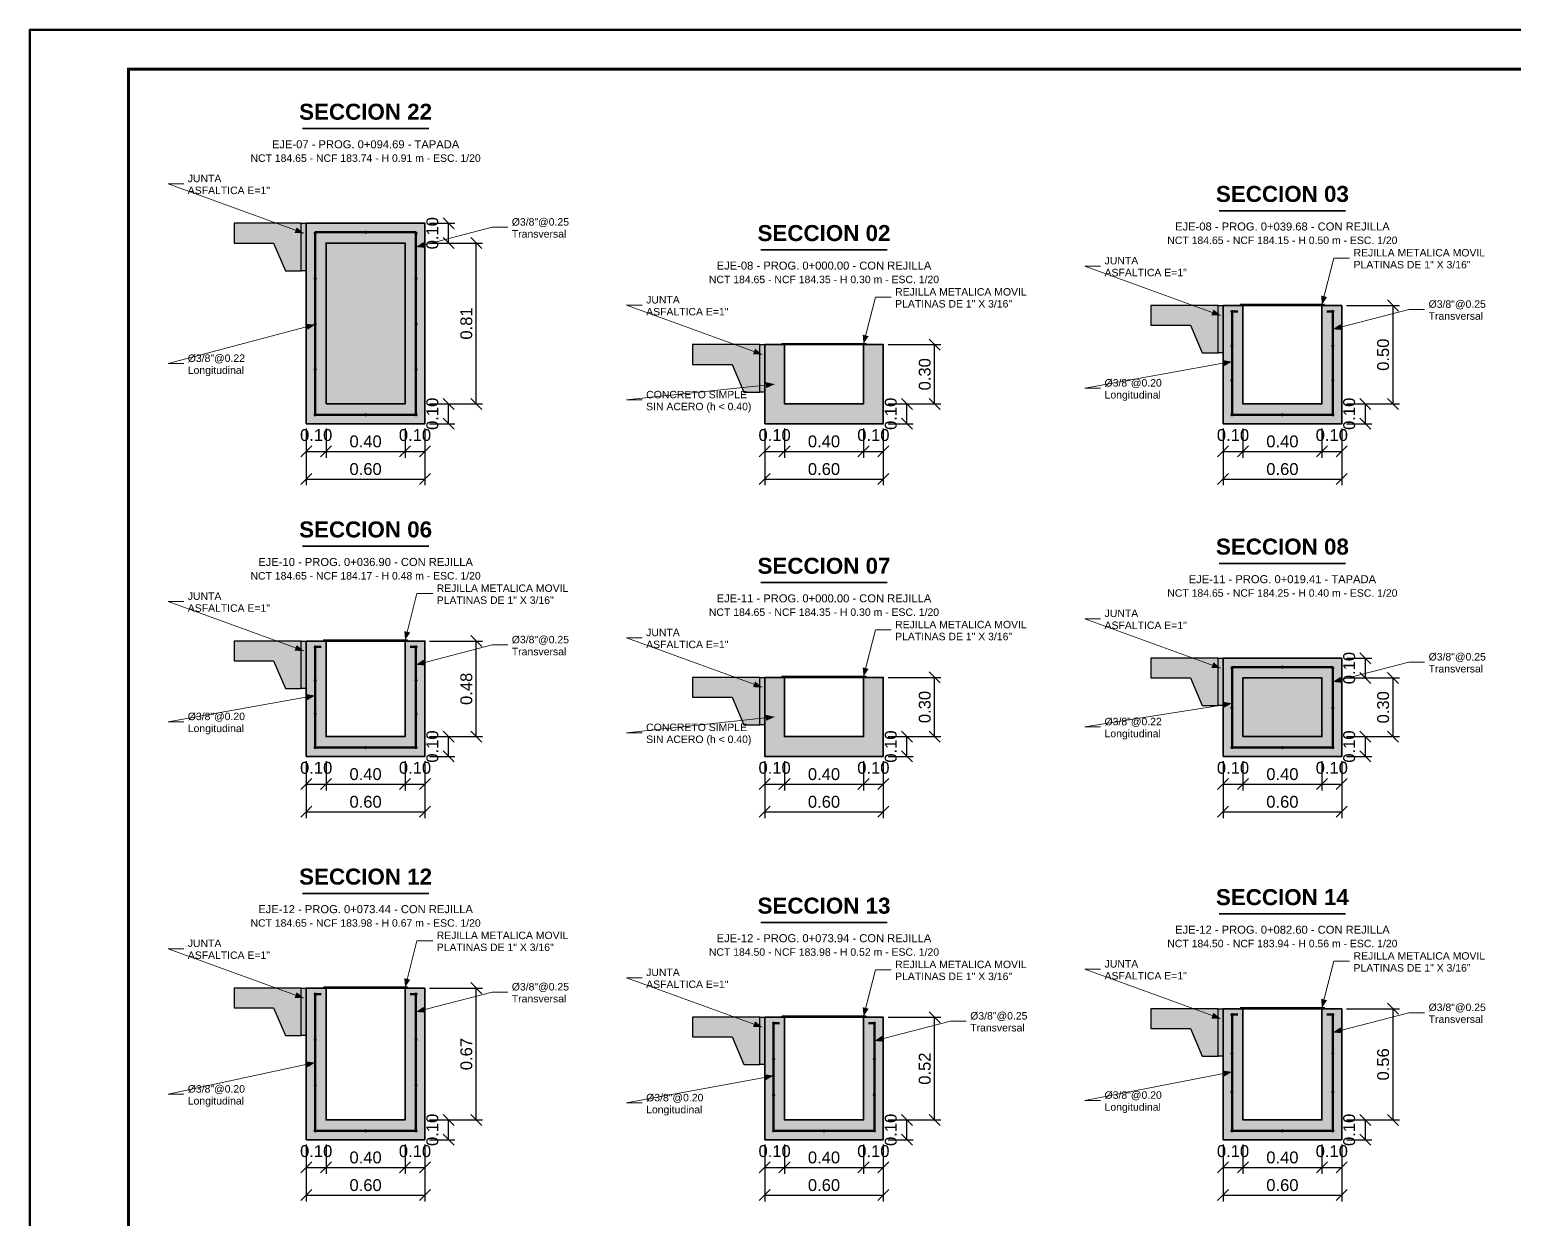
# Model space of a CAD drawing. Header units: metres. Extents: x 354768 to 355417, y 9249536 to 9250102.
# Drawn here: x 355367.98 to 355375.49, y 9249541.86 to 9249547.88 of the extents above; entities that cross this region are included whole.
import ezdxf
from ezdxf.enums import TextEntityAlignment as Align

# ---------------------------------------------------------------- set-up
doc = ezdxf.new("R2010")
doc.units = ezdxf.units.M
doc.header["$LTSCALE"] = 0.25
doc.layers.add('CONCRETO-ACHURADO', color=8, linetype='CONTINUOUS', true_color=0xe2e2e2)
for name, color, linetype, lineweight in [('COTAS', 94, 'CONTINUOUS', 18), ('LLAMADAS', 30, 'CONTINUOUS', 18), ('MARCO', 7, 'CONTINUOUS', 50), ('SEC-ABIERTA', 5, 'CONTINUOUS', 35), ('SEC-ACERO', 6, 'CONTINUOUS', 50), ('SEC-PISO', 8, 'CONTINUOUS', 25), ('SEC-REJILLA', 1, 'CONTINUOUS', 35), ('SEC-TAPADA', 3, 'CONTINUOUS', 35), ('TITULOS', 160, 'CONTINUOUS', 35)]:
    doc.layers.add(name, color=color, linetype=linetype, lineweight=lineweight)
for name, color, linetype in [('SEC-ACERO-LONG', 5, 'CONTINUOUS'), ('SEC-HUECO', 7, 'Continuous'), ('SEC-JUNTA', 8, 'CONTINUOUS'), ('TEXTOS', 7, 'CONTINUOUS')]:
    doc.layers.add(name, color=color, linetype=linetype)
doc.styles.get("Standard").update_dxf_attribs({"font": 'arial.ttf'})
doc.styles.add('TITULOS', font='arialbd.ttf')
doc.dimstyles.new('COT-20', dxfattribs={"dimscale": 0.02, "dimtxt": 3, "dimasz": 2.2, "dimexe": 1.6, "dimexo": 1.2, "dimgap": 1, "dimtad": 1, "dimzin": 0, "dimdsep": 46, "dimtxsty": 'Standard', "dimtsz": 1.4, "dimcen": 2.5, "dimclrd": 256, "dimclre": 256, "dimclrt": 7, "dimazin": 3, "dimtfac": 1, "dimtmove": 0, "dimatfit": 3})

msp = doc.modelspace()

# ---------------------------------------------------------------- hatches: boundary and pattern name
at = {"layer": 'CONCRETO-ACHURADO', "true_color": 0xe2e2e2}
h = msp.add_hatch(color=7, dxfattribs=at)
h.dxf.hatch_style = 1
h.paths.add_polyline_path([(355369.3496, 9249546.9), (355369.0096, 9249546.9), (355369.0096, 9249546.8), (355369.2096, 9249546.8), (355369.2696, 9249546.66), (355369.3496, 9249546.66)])
h = msp.add_hatch(color=7, dxfattribs=at)
h.dxf.hatch_style = 1
h.paths.add_polyline_path([(355369.375, 9249545.886), (355369.975, 9249545.886), (355369.975, 9249546.9), (355369.375, 9249546.9)])
h = msp.add_hatch(color=7, dxfattribs=at)
h.dxf.hatch_style = 1
h.paths.add_polyline_path([(355373.9896, 9249546.484), (355373.6496, 9249546.484), (355373.6496, 9249546.384), (355373.8496, 9249546.384), (355373.9096, 9249546.244), (355373.9896, 9249546.244)])
h = msp.add_hatch(color=7, dxfattribs=at)
h.dxf.hatch_style = 1
h.paths.add_polyline_path([(355374.015, 9249545.886), (355374.615, 9249545.886), (355374.615, 9249546.484), (355374.515, 9249546.484), (355374.515, 9249545.986), (355374.115, 9249545.986), (355374.115, 9249546.484), (355374.015, 9249546.484)])
h = msp.add_hatch(color=7, dxfattribs=at)
h.dxf.hatch_style = 1
h.paths.add_polyline_path([(355371.6696, 9249546.286), (355371.3296, 9249546.286), (355371.3296, 9249546.186), (355371.5296, 9249546.186), (355371.5896, 9249546.046), (355371.6696, 9249546.046)])
h = msp.add_hatch(color=7, dxfattribs=at)
h.dxf.hatch_style = 1
h.paths.add_polyline_path([(355371.695, 9249545.886), (355372.295, 9249545.886), (355372.295, 9249546.286), (355372.195, 9249546.286), (355372.195, 9249545.986), (355371.795, 9249545.986), (355371.795, 9249546.286), (355371.695, 9249546.286)])
h = msp.add_hatch(color=7, dxfattribs=at)
h.dxf.hatch_style = 1
h.paths.add_polyline_path([(355369.3496, 9249544.786), (355369.0096, 9249544.786), (355369.0096, 9249544.686), (355369.2096, 9249544.686), (355369.2696, 9249544.546), (355369.3496, 9249544.546)])
h = msp.add_hatch(color=7, dxfattribs=at)
h.dxf.hatch_style = 1
h.paths.add_polyline_path([(355369.375, 9249544.202), (355369.975, 9249544.202), (355369.975, 9249544.786), (355369.875, 9249544.786), (355369.875, 9249544.302), (355369.475, 9249544.302), (355369.475, 9249544.786), (355369.375, 9249544.786)])
h = msp.add_hatch(color=7, dxfattribs=at)
h.dxf.hatch_style = 1
h.paths.add_polyline_path([(355373.9896, 9249544.699), (355373.6496, 9249544.699), (355373.6496, 9249544.599), (355373.8496, 9249544.599), (355373.9096, 9249544.459), (355373.9896, 9249544.459)])
h = msp.add_hatch(color=7, dxfattribs=at)
h.dxf.hatch_style = 1
h.paths.add_polyline_path([(355374.015, 9249544.202), (355374.615, 9249544.202), (355374.615, 9249544.699), (355374.015, 9249544.699)])
h = msp.add_hatch(color=7, dxfattribs=at)
h.dxf.hatch_style = 1
h.paths.add_polyline_path([(355371.6696, 9249544.602), (355371.3296, 9249544.602), (355371.3296, 9249544.502), (355371.5296, 9249544.502), (355371.5896, 9249544.362), (355371.6696, 9249544.362)])
h = msp.add_hatch(color=7, dxfattribs=at)
h.dxf.hatch_style = 1
h.paths.add_polyline_path([(355371.695, 9249544.202), (355372.295, 9249544.202), (355372.295, 9249544.602), (355372.195, 9249544.602), (355372.195, 9249544.302), (355371.795, 9249544.302), (355371.795, 9249544.602), (355371.695, 9249544.602)])
h = msp.add_hatch(color=7, dxfattribs=at)
h.dxf.hatch_style = 1
h.paths.add_polyline_path([(355369.3496, 9249543.029), (355369.0096, 9249543.029), (355369.0096, 9249542.929), (355369.2096, 9249542.929), (355369.2696, 9249542.789), (355369.3496, 9249542.789)])
h = msp.add_hatch(color=7, dxfattribs=at)
h.dxf.hatch_style = 1
h.paths.add_polyline_path([(355369.375, 9249542.262), (355369.975, 9249542.262), (355369.975, 9249543.029), (355369.875, 9249543.029), (355369.875, 9249542.362), (355369.475, 9249542.362), (355369.475, 9249543.029), (355369.375, 9249543.029)])
h = msp.add_hatch(color=7, dxfattribs=at)
h.dxf.hatch_style = 1
h.paths.add_polyline_path([(355373.9896, 9249542.925), (355373.6496, 9249542.925), (355373.6496, 9249542.825), (355373.8496, 9249542.825), (355373.9096, 9249542.685), (355373.9896, 9249542.685)])
h = msp.add_hatch(color=7, dxfattribs=at)
h.dxf.hatch_style = 1
h.paths.add_polyline_path([(355374.015, 9249542.262), (355374.615, 9249542.262), (355374.615, 9249542.925), (355374.515, 9249542.925), (355374.515, 9249542.362), (355374.115, 9249542.362), (355374.115, 9249542.925), (355374.015, 9249542.925)])
h = msp.add_hatch(color=7, dxfattribs=at)
h.dxf.hatch_style = 1
h.paths.add_polyline_path([(355371.6696, 9249542.882), (355371.3296, 9249542.882), (355371.3296, 9249542.782), (355371.5296, 9249542.782), (355371.5896, 9249542.642), (355371.6696, 9249542.642)])
h = msp.add_hatch(color=7, dxfattribs=at)
h.dxf.hatch_style = 1
h.paths.add_polyline_path([(355371.695, 9249542.262), (355372.295, 9249542.262), (355372.295, 9249542.882), (355372.195, 9249542.882), (355372.195, 9249542.362), (355371.795, 9249542.362), (355371.795, 9249542.882), (355371.695, 9249542.882)])
at = {"layer": 'SEC-ACERO-LONG'}
h = msp.add_hatch(color=5, dxfattribs=at)
h.dxf.hatch_style = 1
edge = h.paths.add_edge_path()
edge.add_arc((355369.42, 9249546.85), 0.0085, 0, 360)
h = msp.add_hatch(color=5, dxfattribs=at)
h.dxf.hatch_style = 1
edge = h.paths.add_edge_path()
edge.add_arc((355369.675, 9249546.855), 0.0085, 0, 360)
h = msp.add_hatch(color=5, dxfattribs=at)
h.dxf.hatch_style = 1
edge = h.paths.add_edge_path()
edge.add_arc((355369.93, 9249546.85), 0.0085, 0, 360)
h = msp.add_hatch(color=5, dxfattribs=at)
h.dxf.hatch_style = 1
edge = h.paths.add_edge_path()
edge.add_arc((355369.42, 9249546.6202), 0.0085, 0, 360)
h = msp.add_hatch(color=5, dxfattribs=at)
h.dxf.hatch_style = 1
edge = h.paths.add_edge_path()
edge.add_arc((355369.93, 9249546.6202), 0.0085, 0, 360)
h = msp.add_hatch(color=5, dxfattribs=at)
h.dxf.hatch_style = 1
edge = h.paths.add_edge_path()
edge.add_arc((355374.06, 9249546.454), 0.0085, 0, 360)
h = msp.add_hatch(color=5, dxfattribs=at)
h.dxf.hatch_style = 1
edge = h.paths.add_edge_path()
edge.add_arc((355374.57, 9249546.454), 0.0085, 0, 360)
h = msp.add_hatch(color=5, dxfattribs=at)
h.dxf.hatch_style = 1
edge = h.paths.add_edge_path()
edge.add_arc((355369.42, 9249546.3905), 0.0085, 0, 360)
h = msp.add_hatch(color=5, dxfattribs=at)
h.dxf.hatch_style = 1
edge = h.paths.add_edge_path()
edge.add_arc((355369.93, 9249546.3905), 0.0085, 0, 360)
h = msp.add_hatch(color=5, dxfattribs=at)
h.dxf.hatch_style = 1
edge = h.paths.add_edge_path()
edge.add_arc((355374.06, 9249546.2797), 0.0085, 0, 360)
h = msp.add_hatch(color=5, dxfattribs=at)
h.dxf.hatch_style = 1
edge = h.paths.add_edge_path()
edge.add_arc((355374.57, 9249546.2797), 0.0085, 0, 360)
h = msp.add_hatch(color=5, dxfattribs=at)
h.dxf.hatch_style = 1
edge = h.paths.add_edge_path()
edge.add_arc((355369.42, 9249546.1607), 0.0085, 0, 360)
h = msp.add_hatch(color=5, dxfattribs=at)
h.dxf.hatch_style = 1
edge = h.paths.add_edge_path()
edge.add_arc((355369.93, 9249546.1607), 0.0085, 0, 360)
h = msp.add_hatch(color=5, dxfattribs=at)
h.dxf.hatch_style = 1
edge = h.paths.add_edge_path()
edge.add_arc((355374.06, 9249546.1053), 0.0085, 0, 360)
h = msp.add_hatch(color=5, dxfattribs=at)
h.dxf.hatch_style = 1
edge = h.paths.add_edge_path()
edge.add_arc((355374.57, 9249546.1053), 0.0085, 0, 360)
h = msp.add_hatch(color=5, dxfattribs=at)
h.dxf.hatch_style = 1
edge = h.paths.add_edge_path()
edge.add_arc((355369.42, 9249545.931), 0.0085, 0, 360)
h = msp.add_hatch(color=5, dxfattribs=at)
h.dxf.hatch_style = 1
edge = h.paths.add_edge_path()
edge.add_arc((355369.675, 9249545.931), 0.0085, 0, 360)
h = msp.add_hatch(color=5, dxfattribs=at)
h.dxf.hatch_style = 1
edge = h.paths.add_edge_path()
edge.add_arc((355369.93, 9249545.931), 0.0085, 0, 360)
h = msp.add_hatch(color=5, dxfattribs=at)
h.dxf.hatch_style = 1
edge = h.paths.add_edge_path()
edge.add_arc((355374.06, 9249545.931), 0.0085, 0, 360)
h = msp.add_hatch(color=5, dxfattribs=at)
h.dxf.hatch_style = 1
edge = h.paths.add_edge_path()
edge.add_arc((355374.315, 9249545.931), 0.0085, 0, 360)
h = msp.add_hatch(color=5, dxfattribs=at)
h.dxf.hatch_style = 1
edge = h.paths.add_edge_path()
edge.add_arc((355374.57, 9249545.931), 0.0085, 0, 360)
h = msp.add_hatch(color=5, dxfattribs=at)
h.dxf.hatch_style = 1
edge = h.paths.add_edge_path()
edge.add_arc((355369.42, 9249544.756), 0.0085, 0, 360)
h = msp.add_hatch(color=5, dxfattribs=at)
h.dxf.hatch_style = 1
edge = h.paths.add_edge_path()
edge.add_arc((355369.93, 9249544.756), 0.0085, 0, 360)
h = msp.add_hatch(color=5, dxfattribs=at)
h.dxf.hatch_style = 1
edge = h.paths.add_edge_path()
edge.add_arc((355374.06, 9249544.649), 0.0085, 0, 360)
h = msp.add_hatch(color=5, dxfattribs=at)
h.dxf.hatch_style = 1
edge = h.paths.add_edge_path()
edge.add_arc((355374.315, 9249544.654), 0.0085, 0, 360)
h = msp.add_hatch(color=5, dxfattribs=at)
h.dxf.hatch_style = 1
edge = h.paths.add_edge_path()
edge.add_arc((355374.57, 9249544.649), 0.0085, 0, 360)
h = msp.add_hatch(color=5, dxfattribs=at)
h.dxf.hatch_style = 1
edge = h.paths.add_edge_path()
edge.add_arc((355369.42, 9249544.5863), 0.0085, 0, 360)
h = msp.add_hatch(color=5, dxfattribs=at)
h.dxf.hatch_style = 1
edge = h.paths.add_edge_path()
edge.add_arc((355369.93, 9249544.5863), 0.0085, 0, 360)
h = msp.add_hatch(color=5, dxfattribs=at)
h.dxf.hatch_style = 1
edge = h.paths.add_edge_path()
edge.add_arc((355369.42, 9249544.4167), 0.0085, 0, 360)
h = msp.add_hatch(color=5, dxfattribs=at)
h.dxf.hatch_style = 1
edge = h.paths.add_edge_path()
edge.add_arc((355369.93, 9249544.4167), 0.0085, 0, 360)
h = msp.add_hatch(color=5, dxfattribs=at)
h.dxf.hatch_style = 1
edge = h.paths.add_edge_path()
edge.add_arc((355374.06, 9249544.448), 0.0085, 0, 360)
h = msp.add_hatch(color=5, dxfattribs=at)
h.dxf.hatch_style = 1
edge = h.paths.add_edge_path()
edge.add_arc((355374.57, 9249544.448), 0.0085, 0, 360)
h = msp.add_hatch(color=5, dxfattribs=at)
h.dxf.hatch_style = 1
edge = h.paths.add_edge_path()
edge.add_arc((355369.42, 9249544.247), 0.0085, 0, 360)
h = msp.add_hatch(color=5, dxfattribs=at)
h.dxf.hatch_style = 1
edge = h.paths.add_edge_path()
edge.add_arc((355369.675, 9249544.247), 0.0085, 0, 360)
h = msp.add_hatch(color=5, dxfattribs=at)
h.dxf.hatch_style = 1
edge = h.paths.add_edge_path()
edge.add_arc((355369.93, 9249544.247), 0.0085, 0, 360)
h = msp.add_hatch(color=5, dxfattribs=at)
h.dxf.hatch_style = 1
edge = h.paths.add_edge_path()
edge.add_arc((355374.06, 9249544.247), 0.0085, 0, 360)
h = msp.add_hatch(color=5, dxfattribs=at)
h.dxf.hatch_style = 1
edge = h.paths.add_edge_path()
edge.add_arc((355374.315, 9249544.247), 0.0085, 0, 360)
h = msp.add_hatch(color=5, dxfattribs=at)
h.dxf.hatch_style = 1
edge = h.paths.add_edge_path()
edge.add_arc((355374.57, 9249544.247), 0.0085, 0, 360)
h = msp.add_hatch(color=5, dxfattribs=at)
h.dxf.hatch_style = 1
edge = h.paths.add_edge_path()
edge.add_arc((355369.42, 9249542.999), 0.0085, 0, 360)
h = msp.add_hatch(color=5, dxfattribs=at)
h.dxf.hatch_style = 1
edge = h.paths.add_edge_path()
edge.add_arc((355369.93, 9249542.999), 0.0085, 0, 360)
h = msp.add_hatch(color=5, dxfattribs=at)
h.dxf.hatch_style = 1
edge = h.paths.add_edge_path()
edge.add_arc((355374.06, 9249542.895), 0.0085, 0, 360)
h = msp.add_hatch(color=5, dxfattribs=at)
h.dxf.hatch_style = 1
edge = h.paths.add_edge_path()
edge.add_arc((355374.57, 9249542.895), 0.0085, 0, 360)
h = msp.add_hatch(color=5, dxfattribs=at)
h.dxf.hatch_style = 1
edge = h.paths.add_edge_path()
edge.add_arc((355371.74, 9249542.852), 0.0085, 0, 360)
h = msp.add_hatch(color=5, dxfattribs=at)
h.dxf.hatch_style = 1
edge = h.paths.add_edge_path()
edge.add_arc((355372.25, 9249542.852), 0.0085, 0, 360)
h = msp.add_hatch(color=5, dxfattribs=at)
h.dxf.hatch_style = 1
edge = h.paths.add_edge_path()
edge.add_arc((355369.42, 9249542.7684), 0.0085, 0, 360)
h = msp.add_hatch(color=5, dxfattribs=at)
h.dxf.hatch_style = 1
edge = h.paths.add_edge_path()
edge.add_arc((355369.93, 9249542.7684), 0.0085, 0, 360)
h = msp.add_hatch(color=5, dxfattribs=at)
h.dxf.hatch_style = 1
edge = h.paths.add_edge_path()
edge.add_arc((355371.74, 9249542.6704), 0.0085, 0, 360)
h = msp.add_hatch(color=5, dxfattribs=at)
h.dxf.hatch_style = 1
edge = h.paths.add_edge_path()
edge.add_arc((355372.25, 9249542.6704), 0.0085, 0, 360)
h = msp.add_hatch(color=5, dxfattribs=at)
h.dxf.hatch_style = 1
edge = h.paths.add_edge_path()
edge.add_arc((355374.06, 9249542.699), 0.0085, 0, 360)
h = msp.add_hatch(color=5, dxfattribs=at)
h.dxf.hatch_style = 1
edge = h.paths.add_edge_path()
edge.add_arc((355374.57, 9249542.699), 0.0085, 0, 360)
h = msp.add_hatch(color=5, dxfattribs=at)
h.dxf.hatch_style = 1
edge = h.paths.add_edge_path()
edge.add_arc((355369.42, 9249542.5377), 0.0085, 0, 360)
h = msp.add_hatch(color=5, dxfattribs=at)
h.dxf.hatch_style = 1
edge = h.paths.add_edge_path()
edge.add_arc((355369.93, 9249542.5377), 0.0085, 0, 360)
h = msp.add_hatch(color=5, dxfattribs=at)
h.dxf.hatch_style = 1
edge = h.paths.add_edge_path()
edge.add_arc((355371.74, 9249542.4887), 0.0085, 0, 360)
h = msp.add_hatch(color=5, dxfattribs=at)
h.dxf.hatch_style = 1
edge = h.paths.add_edge_path()
edge.add_arc((355372.25, 9249542.4887), 0.0085, 0, 360)
h = msp.add_hatch(color=5, dxfattribs=at)
h.dxf.hatch_style = 1
edge = h.paths.add_edge_path()
edge.add_arc((355374.06, 9249542.503), 0.0085, 0, 360)
h = msp.add_hatch(color=5, dxfattribs=at)
h.dxf.hatch_style = 1
edge = h.paths.add_edge_path()
edge.add_arc((355374.57, 9249542.503), 0.0085, 0, 360)
h = msp.add_hatch(color=5, dxfattribs=at)
h.dxf.hatch_style = 1
edge = h.paths.add_edge_path()
edge.add_arc((355369.42, 9249542.307), 0.0085, 0, 360)
h = msp.add_hatch(color=5, dxfattribs=at)
h.dxf.hatch_style = 1
edge = h.paths.add_edge_path()
edge.add_arc((355369.675, 9249542.307), 0.0085, 0, 360)
h = msp.add_hatch(color=5, dxfattribs=at)
h.dxf.hatch_style = 1
edge = h.paths.add_edge_path()
edge.add_arc((355369.93, 9249542.307), 0.0085, 0, 360)
h = msp.add_hatch(color=5, dxfattribs=at)
h.dxf.hatch_style = 1
edge = h.paths.add_edge_path()
edge.add_arc((355371.74, 9249542.307), 0.0085, 0, 360)
h = msp.add_hatch(color=5, dxfattribs=at)
h.dxf.hatch_style = 1
edge = h.paths.add_edge_path()
edge.add_arc((355371.995, 9249542.307), 0.0085, 0, 360)
h = msp.add_hatch(color=5, dxfattribs=at)
h.dxf.hatch_style = 1
edge = h.paths.add_edge_path()
edge.add_arc((355372.25, 9249542.307), 0.0085, 0, 360)
h = msp.add_hatch(color=5, dxfattribs=at)
h.dxf.hatch_style = 1
edge = h.paths.add_edge_path()
edge.add_arc((355374.06, 9249542.307), 0.0085, 0, 360)
h = msp.add_hatch(color=5, dxfattribs=at)
h.dxf.hatch_style = 1
edge = h.paths.add_edge_path()
edge.add_arc((355374.315, 9249542.307), 0.0085, 0, 360)
h = msp.add_hatch(color=5, dxfattribs=at)
h.dxf.hatch_style = 1
edge = h.paths.add_edge_path()
edge.add_arc((355374.57, 9249542.307), 0.0085, 0, 360)
at = {"layer": 'SEC-HUECO', "true_color": 0xffffff}
h = msp.add_hatch(color=7, dxfattribs=at)
h.dxf.hatch_style = 1
h.paths.add_polyline_path([(355369.475, 9249545.986), (355369.875, 9249545.986), (355369.875, 9249546.8), (355369.475, 9249546.8)])
h = msp.add_hatch(color=7, dxfattribs=at)
h.dxf.hatch_style = 1
h.paths.add_polyline_path([(355374.115, 9249544.302), (355374.515, 9249544.302), (355374.515, 9249544.599), (355374.115, 9249544.599)])
at = {"layer": 'SEC-JUNTA', "true_color": 0x464646}
h = msp.add_hatch(color=7, dxfattribs=at)
h.dxf.hatch_style = 1
h.paths.add_polyline_path([(355369.3496, 9249546.9), (355369.375, 9249546.9), (355369.375, 9249546.66), (355369.3496, 9249546.66)])
h = msp.add_hatch(color=7, dxfattribs=at)
h.dxf.hatch_style = 1
h.paths.add_polyline_path([(355373.9896, 9249546.484), (355374.015, 9249546.484), (355374.015, 9249546.244), (355373.9896, 9249546.244)])
h = msp.add_hatch(color=7, dxfattribs=at)
h.dxf.hatch_style = 1
h.paths.add_polyline_path([(355371.6696, 9249546.286), (355371.695, 9249546.286), (355371.695, 9249546.046), (355371.6696, 9249546.046)])
h = msp.add_hatch(color=7, dxfattribs=at)
h.dxf.hatch_style = 1
h.paths.add_polyline_path([(355369.3496, 9249544.786), (355369.375, 9249544.786), (355369.375, 9249544.546), (355369.3496, 9249544.546)])
h = msp.add_hatch(color=7, dxfattribs=at)
h.dxf.hatch_style = 1
h.paths.add_polyline_path([(355373.9896, 9249544.699), (355374.015, 9249544.699), (355374.015, 9249544.459), (355373.9896, 9249544.459)])
h = msp.add_hatch(color=7, dxfattribs=at)
h.dxf.hatch_style = 1
h.paths.add_polyline_path([(355371.6696, 9249544.602), (355371.695, 9249544.602), (355371.695, 9249544.362), (355371.6696, 9249544.362)])
h = msp.add_hatch(color=7, dxfattribs=at)
h.dxf.hatch_style = 1
h.paths.add_polyline_path([(355369.3496, 9249543.029), (355369.375, 9249543.029), (355369.375, 9249542.789), (355369.3496, 9249542.789)])
h = msp.add_hatch(color=7, dxfattribs=at)
h.dxf.hatch_style = 1
h.paths.add_polyline_path([(355373.9896, 9249542.925), (355374.015, 9249542.925), (355374.015, 9249542.685), (355373.9896, 9249542.685)])
h = msp.add_hatch(color=7, dxfattribs=at)
h.dxf.hatch_style = 1
h.paths.add_polyline_path([(355371.6696, 9249542.882), (355371.695, 9249542.882), (355371.695, 9249542.642), (355371.6696, 9249542.642)])

# ---------------------------------------------------------------- linework, layer by layer
at = {"layer": 'LLAMADAS'}
for p, q in [((355368.755, 9249547.1), (355368.675, 9249547.1)), ((355368.675, 9249547.1), (355369.3623, 9249546.85)), ((355370.315, 9249546.88), (355369.93, 9249546.78)), ((355370.395, 9249546.88), (355370.315, 9249546.88)), ((355373.395, 9249546.684), (355373.315, 9249546.684)), ((355373.315, 9249546.684), (355374.0023, 9249546.434)), ((355374.575, 9249546.724), (355374.515, 9249546.488)), ((355374.655, 9249546.724), (355374.575, 9249546.724)), ((355372.255, 9249546.526), (355372.195, 9249546.29)), ((355372.335, 9249546.526), (355372.255, 9249546.526)), ((355371.075, 9249546.486), (355370.995, 9249546.486)), ((355370.995, 9249546.486), (355371.6823, 9249546.236)), ((355374.955, 9249546.464), (355374.57, 9249546.364)), ((355375.035, 9249546.464), (355374.955, 9249546.464)), ((355368.675, 9249546.1902), (355369.42, 9249546.3873)), ((355368.755, 9249546.1902), (355368.675, 9249546.1902)), ((355373.315, 9249546.0654), (355374.06, 9249546.2001)), ((355370.995, 9249546.006), (355371.745, 9249546.086)), ((355373.395, 9249546.0654), (355373.315, 9249546.0654)), ((355371.075, 9249546.006), (355370.995, 9249546.006)), ((355369.935, 9249545.026), (355369.875, 9249544.79)), ((355370.015, 9249545.026), (355369.935, 9249545.026)), ((355368.755, 9249544.986), (355368.675, 9249544.986)), ((355368.675, 9249544.986), (355369.3623, 9249544.736)), ((355373.395, 9249544.899), (355373.315, 9249544.899)), ((355373.315, 9249544.899), (355374.0023, 9249544.649)), ((355371.075, 9249544.802), (355370.995, 9249544.802)), ((355370.995, 9249544.802), (355371.6823, 9249544.552)), ((355372.255, 9249544.842), (355372.195, 9249544.606)), ((355372.335, 9249544.842), (355372.255, 9249544.842)), ((355370.315, 9249544.766), (355369.93, 9249544.666)), ((355370.395, 9249544.766), (355370.315, 9249544.766)), ((355374.955, 9249544.679), (355374.57, 9249544.579)), ((355375.035, 9249544.679), (355374.955, 9249544.679)), ((355368.675, 9249544.3772), (355369.42, 9249544.5098)), ((355370.995, 9249544.322), (355371.745, 9249544.402)), ((355373.315, 9249544.3511), (355374.06, 9249544.4706)), ((355368.755, 9249544.3772), (355368.675, 9249544.3772)), ((355373.395, 9249544.3511), (355373.315, 9249544.3511)), ((355371.075, 9249544.322), (355370.995, 9249544.322)), ((355368.755, 9249543.229), (355368.675, 9249543.229)), ((355368.675, 9249543.229), (355369.3623, 9249542.979)), ((355369.935, 9249543.269), (355369.875, 9249543.033)), ((355370.015, 9249543.269), (355369.935, 9249543.269)), ((355372.255, 9249543.122), (355372.195, 9249542.886)), ((355372.335, 9249543.122), (355372.255, 9249543.122)), ((355373.395, 9249543.125), (355373.315, 9249543.125)), ((355373.315, 9249543.125), (355374.0023, 9249542.875)), ((355374.575, 9249543.165), (355374.515, 9249542.929)), ((355374.655, 9249543.165), (355374.575, 9249543.165)), ((355371.075, 9249543.082), (355370.995, 9249543.082)), ((355370.995, 9249543.082), (355371.6823, 9249542.832)), ((355370.315, 9249543.009), (355369.93, 9249542.909)), ((355370.395, 9249543.009), (355370.315, 9249543.009)), ((355374.955, 9249542.905), (355374.57, 9249542.805)), ((355375.035, 9249542.905), (355374.955, 9249542.905)), ((355372.635, 9249542.862), (355372.25, 9249542.762)), ((355372.715, 9249542.862), (355372.635, 9249542.862)), ((355368.675, 9249542.4921), (355369.42, 9249542.6522)), ((355373.315, 9249542.4609), (355374.06, 9249542.6054)), ((355370.995, 9249542.448), (355371.74, 9249542.586)), ((355368.755, 9249542.4921), (355368.675, 9249542.4921)), ((355371.075, 9249542.448), (355370.995, 9249542.448)), ((355373.395, 9249542.4609), (355373.315, 9249542.4609))]:
    msp.add_line(p, q, dxfattribs=at)
for points in [[(355369.3623, 9249546.85), (355369.3262, 9249546.8795), (355369.3157, 9249546.8506)], [(355369.93, 9249546.78), (355369.9765, 9249546.7762), (355369.9687, 9249546.806)], [(355374.515, 9249546.488), (355374.5408, 9249546.5268), (355374.5109, 9249546.5344)], [(355374.0023, 9249546.434), (355373.9662, 9249546.4635), (355373.9557, 9249546.4346)], [(355369.42, 9249546.3873), (355369.3735, 9249546.3909), (355369.3814, 9249546.3612)], [(355374.57, 9249546.364), (355374.6165, 9249546.3602), (355374.6087, 9249546.39)], [(355372.195, 9249546.29), (355372.2208, 9249546.3288), (355372.1909, 9249546.3364)], [(355371.6823, 9249546.236), (355371.6462, 9249546.2655), (355371.6357, 9249546.2366)], [(355374.06, 9249546.2001), (355374.014, 9249546.2074), (355374.0194, 9249546.1771)], [(355371.745, 9249546.086), (355371.6996, 9249546.0966), (355371.7029, 9249546.066)], [(355369.875, 9249544.79), (355369.9008, 9249544.8288), (355369.8709, 9249544.8364)], [(355369.3623, 9249544.736), (355369.3262, 9249544.7655), (355369.3157, 9249544.7366)], [(355369.93, 9249544.666), (355369.9765, 9249544.6622), (355369.9687, 9249544.692)], [(355372.195, 9249544.606), (355372.2208, 9249544.6448), (355372.1909, 9249544.6524)], [(355374.0023, 9249544.649), (355373.9662, 9249544.6785), (355373.9557, 9249544.6496)], [(355371.6823, 9249544.552), (355371.6462, 9249544.5815), (355371.6357, 9249544.5526)], [(355374.57, 9249544.579), (355374.6165, 9249544.5752), (355374.6087, 9249544.605)], [(355369.42, 9249544.5098), (355369.374, 9249544.5173), (355369.3794, 9249544.4869)], [(355374.06, 9249544.4706), (355374.0141, 9249544.4789), (355374.019, 9249544.4485)], [(355371.745, 9249544.402), (355371.6996, 9249544.4126), (355371.7029, 9249544.382)], [(355369.875, 9249543.033), (355369.9008, 9249543.0719), (355369.8709, 9249543.0795)], [(355369.3623, 9249542.979), (355369.3262, 9249543.0086), (355369.3157, 9249542.9796)], [(355374.515, 9249542.929), (355374.5408, 9249542.9679), (355374.5109, 9249542.9755)], [(355369.93, 9249542.909), (355369.9765, 9249542.9052), (355369.9687, 9249542.935)], [(355372.195, 9249542.886), (355372.2208, 9249542.9249), (355372.1909, 9249542.9325)], [(355374.0023, 9249542.875), (355373.9662, 9249542.9046), (355373.9557, 9249542.8756)], [(355371.6823, 9249542.832), (355371.6462, 9249542.8616), (355371.6357, 9249542.8326)], [(355374.57, 9249542.805), (355374.6165, 9249542.8012), (355374.6087, 9249542.831)], [(355372.25, 9249542.762), (355372.2965, 9249542.7582), (355372.2887, 9249542.788)], [(355369.42, 9249542.6522), (355369.3737, 9249542.658), (355369.3802, 9249542.6279)], [(355374.06, 9249542.6054), (355374.0139, 9249542.6121), (355374.0197, 9249542.5819)], [(355371.74, 9249542.586), (355371.6939, 9249542.5932), (355371.6995, 9249542.5629)]]:
    msp.add_solid(points, dxfattribs=at)
at = {"layer": 'MARCO'}
msp.add_lwpolyline([(355367.975, 9249536), (355384.795, 9249536), (355384.795, 9249547.88), (355367.975, 9249547.88)], close=True, dxfattribs=at)
at = {"layer": 'MARCO', "const_width": 0.016}
msp.add_lwpolyline([(355368.475, 9249536.2), (355384.595, 9249536.2), (355384.595, 9249547.68), (355368.475, 9249547.68)], close=True, dxfattribs=at)
at = {"layer": 'SEC-ABIERTA'}
for points in [[(355374.015, 9249545.886), (355374.615, 9249545.886), (355374.615, 9249546.484), (355374.515, 9249546.484), (355374.515, 9249545.986), (355374.115, 9249545.986), (355374.115, 9249546.484), (355374.015, 9249546.484)], [(355371.695, 9249545.886), (355372.295, 9249545.886), (355372.295, 9249546.286), (355372.195, 9249546.286), (355372.195, 9249545.986), (355371.795, 9249545.986), (355371.795, 9249546.286), (355371.695, 9249546.286)], [(355369.375, 9249544.202), (355369.975, 9249544.202), (355369.975, 9249544.786), (355369.875, 9249544.786), (355369.875, 9249544.302), (355369.475, 9249544.302), (355369.475, 9249544.786), (355369.375, 9249544.786)], [(355371.695, 9249544.202), (355372.295, 9249544.202), (355372.295, 9249544.602), (355372.195, 9249544.602), (355372.195, 9249544.302), (355371.795, 9249544.302), (355371.795, 9249544.602), (355371.695, 9249544.602)], [(355369.375, 9249542.262), (355369.975, 9249542.262), (355369.975, 9249543.029), (355369.875, 9249543.029), (355369.875, 9249542.362), (355369.475, 9249542.362), (355369.475, 9249543.029), (355369.375, 9249543.029)], [(355374.015, 9249542.262), (355374.615, 9249542.262), (355374.615, 9249542.925), (355374.515, 9249542.925), (355374.515, 9249542.362), (355374.115, 9249542.362), (355374.115, 9249542.925), (355374.015, 9249542.925)], [(355371.695, 9249542.262), (355372.295, 9249542.262), (355372.295, 9249542.882), (355372.195, 9249542.882), (355372.195, 9249542.362), (355371.795, 9249542.362), (355371.795, 9249542.882), (355371.695, 9249542.882)]]:
    msp.add_lwpolyline(points, close=True, dxfattribs=at)
at = {"layer": 'SEC-ACERO'}
for points in [[(355369.42, 9249545.931), (355369.93, 9249545.931), (355369.93, 9249546.855), (355369.42, 9249546.855)], [(355374.06, 9249544.247), (355374.57, 9249544.247), (355374.57, 9249544.654), (355374.06, 9249544.654)]]:
    msp.add_lwpolyline(points, close=True, dxfattribs=at)
for points in [[(355374.09, 9249546.454), (355374.06, 9249546.454), (355374.06, 9249545.931), (355374.57, 9249545.931), (355374.57, 9249546.454), (355374.54, 9249546.454)], [(355369.45, 9249544.756), (355369.42, 9249544.756), (355369.42, 9249544.247), (355369.93, 9249544.247), (355369.93, 9249544.756), (355369.9, 9249544.756)], [(355369.45, 9249542.999), (355369.42, 9249542.999), (355369.42, 9249542.307), (355369.93, 9249542.307), (355369.93, 9249542.999), (355369.9, 9249542.999)], [(355371.77, 9249542.852), (355371.74, 9249542.852), (355371.74, 9249542.307), (355372.25, 9249542.307), (355372.25, 9249542.852), (355372.22, 9249542.852)], [(355374.09, 9249542.895), (355374.06, 9249542.895), (355374.06, 9249542.307), (355374.57, 9249542.307), (355374.57, 9249542.895), (355374.54, 9249542.895)]]:
    msp.add_lwpolyline(points, dxfattribs=at)
at = {"layer": 'SEC-PISO'}
for points in [[(355369.3496, 9249546.9), (355369.0096, 9249546.9), (355369.0096, 9249546.8), (355369.2096, 9249546.8), (355369.2696, 9249546.66), (355369.3496, 9249546.66)], [(355369.3496, 9249546.9), (355369.375, 9249546.9), (355369.375, 9249546.66), (355369.3496, 9249546.66)], [(355373.9896, 9249546.484), (355373.6496, 9249546.484), (355373.6496, 9249546.384), (355373.8496, 9249546.384), (355373.9096, 9249546.244), (355373.9896, 9249546.244)], [(355373.9896, 9249546.484), (355374.015, 9249546.484), (355374.015, 9249546.244), (355373.9896, 9249546.244)], [(355371.6696, 9249546.286), (355371.3296, 9249546.286), (355371.3296, 9249546.186), (355371.5296, 9249546.186), (355371.5896, 9249546.046), (355371.6696, 9249546.046)], [(355371.6696, 9249546.286), (355371.695, 9249546.286), (355371.695, 9249546.046), (355371.6696, 9249546.046)], [(355369.3496, 9249544.786), (355369.0096, 9249544.786), (355369.0096, 9249544.686), (355369.2096, 9249544.686), (355369.2696, 9249544.546), (355369.3496, 9249544.546)], [(355369.3496, 9249544.786), (355369.375, 9249544.786), (355369.375, 9249544.546), (355369.3496, 9249544.546)], [(355373.9896, 9249544.699), (355373.6496, 9249544.699), (355373.6496, 9249544.599), (355373.8496, 9249544.599), (355373.9096, 9249544.459), (355373.9896, 9249544.459)], [(355373.9896, 9249544.699), (355374.015, 9249544.699), (355374.015, 9249544.459), (355373.9896, 9249544.459)], [(355371.6696, 9249544.602), (355371.3296, 9249544.602), (355371.3296, 9249544.502), (355371.5296, 9249544.502), (355371.5896, 9249544.362), (355371.6696, 9249544.362)], [(355371.6696, 9249544.602), (355371.695, 9249544.602), (355371.695, 9249544.362), (355371.6696, 9249544.362)], [(355369.3496, 9249543.029), (355369.0096, 9249543.029), (355369.0096, 9249542.929), (355369.2096, 9249542.929), (355369.2696, 9249542.789), (355369.3496, 9249542.789)], [(355369.3496, 9249543.029), (355369.375, 9249543.029), (355369.375, 9249542.789), (355369.3496, 9249542.789)], [(355373.9896, 9249542.925), (355373.6496, 9249542.925), (355373.6496, 9249542.825), (355373.8496, 9249542.825), (355373.9096, 9249542.685), (355373.9896, 9249542.685)], [(355373.9896, 9249542.925), (355374.015, 9249542.925), (355374.015, 9249542.685), (355373.9896, 9249542.685)], [(355371.6696, 9249542.882), (355371.3296, 9249542.882), (355371.3296, 9249542.782), (355371.5296, 9249542.782), (355371.5896, 9249542.642), (355371.6696, 9249542.642)], [(355371.6696, 9249542.882), (355371.695, 9249542.882), (355371.695, 9249542.642), (355371.6696, 9249542.642)]]:
    msp.add_lwpolyline(points, close=True, dxfattribs=at)
at = {"layer": 'SEC-REJILLA'}
for points in [[(355374.103, 9249546.484), (355374.527, 9249546.484), (355374.527, 9249546.4888), (355374.103, 9249546.4888)], [(355371.783, 9249546.286), (355372.207, 9249546.286), (355372.207, 9249546.2908), (355371.783, 9249546.2908)], [(355369.463, 9249544.786), (355369.887, 9249544.786), (355369.887, 9249544.7908), (355369.463, 9249544.7908)], [(355371.783, 9249544.602), (355372.207, 9249544.602), (355372.207, 9249544.6068), (355371.783, 9249544.6068)], [(355369.463, 9249543.029), (355369.887, 9249543.029), (355369.887, 9249543.0338), (355369.463, 9249543.0338)], [(355374.103, 9249542.925), (355374.527, 9249542.925), (355374.527, 9249542.9298), (355374.103, 9249542.9298)], [(355371.783, 9249542.882), (355372.207, 9249542.882), (355372.207, 9249542.8868), (355371.783, 9249542.8868)]]:
    msp.add_lwpolyline(points, close=True, dxfattribs=at)
for points in [[(355374.115, 9249546.4586), (355374.115, 9249546.484), (355374.1404, 9249546.484)], [(355374.515, 9249546.4586), (355374.515, 9249546.484), (355374.4896, 9249546.484)], [(355371.795, 9249546.2606), (355371.795, 9249546.286), (355371.8204, 9249546.286)], [(355372.195, 9249546.2606), (355372.195, 9249546.286), (355372.1696, 9249546.286)], [(355369.475, 9249544.7606), (355369.475, 9249544.786), (355369.5004, 9249544.786)], [(355369.875, 9249544.7606), (355369.875, 9249544.786), (355369.8496, 9249544.786)], [(355371.795, 9249544.5766), (355371.795, 9249544.602), (355371.8204, 9249544.602)], [(355372.195, 9249544.5766), (355372.195, 9249544.602), (355372.1696, 9249544.602)], [(355369.475, 9249543.0036), (355369.475, 9249543.029), (355369.5004, 9249543.029)], [(355369.875, 9249543.0036), (355369.875, 9249543.029), (355369.8496, 9249543.029)], [(355374.115, 9249542.8996), (355374.115, 9249542.925), (355374.1404, 9249542.925)], [(355374.515, 9249542.8996), (355374.515, 9249542.925), (355374.4896, 9249542.925)], [(355371.795, 9249542.8566), (355371.795, 9249542.882), (355371.8204, 9249542.882)], [(355372.195, 9249542.8566), (355372.195, 9249542.882), (355372.1696, 9249542.882)]]:
    msp.add_lwpolyline(points, dxfattribs=at)
at = {"layer": 'SEC-TAPADA'}
for points in [[(355369.375, 9249545.886), (355369.975, 9249545.886), (355369.975, 9249546.9), (355369.375, 9249546.9)], [(355369.475, 9249545.986), (355369.875, 9249545.986), (355369.875, 9249546.8), (355369.475, 9249546.8)], [(355374.015, 9249544.202), (355374.615, 9249544.202), (355374.615, 9249544.699), (355374.015, 9249544.699)], [(355374.115, 9249544.302), (355374.515, 9249544.302), (355374.515, 9249544.599), (355374.115, 9249544.599)]]:
    msp.add_lwpolyline(points, close=True, dxfattribs=at)
at = {"layer": 'TITULOS'}
for p, q in [((355369.355, 9249547.38), (355369.995, 9249547.38)), ((355373.995, 9249546.964), (355374.635, 9249546.964)), ((355371.675, 9249546.766), (355372.315, 9249546.766)), ((355369.355, 9249545.266), (355369.995, 9249545.266)), ((355373.995, 9249545.179), (355374.635, 9249545.179)), ((355371.675, 9249545.082), (355372.315, 9249545.082)), ((355369.355, 9249543.509), (355369.995, 9249543.509)), ((355371.675, 9249543.362), (355372.315, 9249543.362)), ((355373.995, 9249543.405), (355374.635, 9249543.405))]:
    msp.add_line(p, q, dxfattribs=at)

# ---------------------------------------------------------------- texts
at = {"layer": 'TEXTOS'}
for s, height, p in [('EJE-07 - PROG. 0+094.69 - TAPADA', 0.0405, (355369.675, 9249547.3)), ('NCT 184.65 - NCF 183.74 - H 0.91 m - ESC. 1/20', 0.0378, (355369.675, 9249547.23)), ('EJE-08 - PROG. 0+039.68 - CON REJILLA', 0.0405, (355374.315, 9249546.884)), ('NCT 184.65 - NCF 184.15 - H 0.50 m - ESC. 1/20', 0.0378, (355374.315, 9249546.814)), ('EJE-08 - PROG. 0+000.00 - CON REJILLA', 0.0405, (355371.995, 9249546.686)), ('NCT 184.65 - NCF 184.35 - H 0.30 m - ESC. 1/20', 0.0378, (355371.995, 9249546.616)), ('EJE-10 - PROG. 0+036.90 - CON REJILLA', 0.0405, (355369.675, 9249545.186)), ('NCT 184.65 - NCF 184.17 - H 0.48 m - ESC. 1/20', 0.0378, (355369.675, 9249545.116)), ('EJE-11 - PROG. 0+019.41 - TAPADA', 0.0405, (355374.315, 9249545.099)), ('EJE-11 - PROG. 0+000.00 - CON REJILLA', 0.0405, (355371.995, 9249545.002)), ('NCT 184.65 - NCF 184.25 - H 0.40 m - ESC. 1/20', 0.0378, (355374.315, 9249545.029)), ('NCT 184.65 - NCF 184.35 - H 0.30 m - ESC. 1/20', 0.0378, (355371.995, 9249544.932)), ('EJE-12 - PROG. 0+073.44 - CON REJILLA', 0.0405, (355369.675, 9249543.429)), ('NCT 184.65 - NCF 183.98 - H 0.67 m - ESC. 1/20', 0.0378, (355369.675, 9249543.359)), ('EJE-12 - PROG. 0+073.94 - CON REJILLA', 0.0405, (355371.995, 9249543.282)), ('NCT 184.50 - NCF 183.94 - H 0.56 m - ESC. 1/20', 0.0378, (355374.315, 9249543.255)), ('EJE-12 - PROG. 0+082.60 - CON REJILLA', 0.0405, (355374.315, 9249543.325)), ('NCT 184.50 - NCF 183.98 - H 0.52 m - ESC. 1/20', 0.0378, (355371.995, 9249543.212))]:
    msp.add_text(s, height=height, dxfattribs=at).set_placement(p, align=Align.MIDDLE_CENTER)
for s, p in [('JUNTA', (355368.775, 9249547.1084)), ('ASFALTICA E=1"', (355368.775, 9249547.0479)), ('%%c3/8"@0.25', (355370.415, 9249546.8884)), ('Transversal', (355370.415, 9249546.8279)), ('JUNTA', (355373.415, 9249546.6924)), ('REJILLA METALICA MOVIL', (355374.675, 9249546.7324)), ('ASFALTICA E=1"', (355373.415, 9249546.6319)), ('PLATINAS DE 1" X 3/16"', (355374.675, 9249546.6719)), ('JUNTA', (355371.095, 9249546.4944)), ('REJILLA METALICA MOVIL', (355372.355, 9249546.5344)), ('PLATINAS DE 1" X 3/16"', (355372.355, 9249546.4739)), ('%%c3/8"@0.25', (355375.055, 9249546.4724)), ('ASFALTICA E=1"', (355371.095, 9249546.4339)), ('Transversal', (355375.055, 9249546.4119)), ('%%c3/8"@0.22', (355368.775, 9249546.1986)), ('Longitudinal', (355368.775, 9249546.1381)), ('CONCRETO SIMPLE', (355371.095, 9249546.0144)), ('%%c3/8"@0.20', (355373.415, 9249546.0738)), ('Longitudinal', (355373.415, 9249546.0133)), ('SIN ACERO (h < 0.40)', (355371.095, 9249545.9539)), ('JUNTA', (355368.775, 9249544.9944)), ('REJILLA METALICA MOVIL', (355370.035, 9249545.0344)), ('PLATINAS DE 1" X 3/16"', (355370.035, 9249544.9739)), ('ASFALTICA E=1"', (355368.775, 9249544.9339)), ('JUNTA', (355373.415, 9249544.9074)), ('REJILLA METALICA MOVIL', (355372.355, 9249544.8504)), ('ASFALTICA E=1"', (355373.415, 9249544.8469)), ('%%c3/8"@0.25', (355370.415, 9249544.7744)), ('ASFALTICA E=1"', (355371.095, 9249544.7499)), ('JUNTA', (355371.095, 9249544.8104)), ('PLATINAS DE 1" X 3/16"', (355372.355, 9249544.7899)), ('Transversal', (355370.415, 9249544.7139)), ('%%c3/8"@0.25', (355375.055, 9249544.6874)), ('Transversal', (355375.055, 9249544.6269)), ('%%c3/8"@0.20', (355368.775, 9249544.3856)), ('%%c3/8"@0.22', (355373.415, 9249544.3595)), ('Longitudinal', (355368.775, 9249544.3251)), ('CONCRETO SIMPLE', (355371.095, 9249544.3304)), ('Longitudinal', (355373.415, 9249544.299)), ('SIN ACERO (h < 0.40)', (355371.095, 9249544.2699)), ('JUNTA', (355368.775, 9249543.2374)), ('REJILLA METALICA MOVIL', (355370.035, 9249543.2774)), ('ASFALTICA E=1"', (355368.775, 9249543.177)), ('PLATINAS DE 1" X 3/16"', (355370.035, 9249543.217)), ('REJILLA METALICA MOVIL', (355374.675, 9249543.1734)), ('JUNTA', (355371.095, 9249543.0904)), ('REJILLA METALICA MOVIL', (355372.355, 9249543.1304)), ('JUNTA', (355373.415, 9249543.1334)), ('PLATINAS DE 1" X 3/16"', (355374.675, 9249543.113)), ('%%c3/8"@0.25', (355370.415, 9249543.0174)), ('ASFALTICA E=1"', (355371.095, 9249543.03)), ('PLATINAS DE 1" X 3/16"', (355372.355, 9249543.07)), ('ASFALTICA E=1"', (355373.415, 9249543.073)), ('Transversal', (355370.415, 9249542.957)), ('%%c3/8"@0.25', (355372.735, 9249542.8704)), ('%%c3/8"@0.25', (355375.055, 9249542.9134)), ('Transversal', (355372.735, 9249542.81)), ('Transversal', (355375.055, 9249542.853)), ('%%c3/8"@0.20', (355368.775, 9249542.5005)), ('Longitudinal', (355368.775, 9249542.4401)), ('%%c3/8"@0.20', (355371.095, 9249542.4564)), ('%%c3/8"@0.20', (355373.415, 9249542.4693)), ('Longitudinal', (355373.415, 9249542.4089)), ('Longitudinal', (355371.095, 9249542.396))]:
    msp.add_text(s, height=0.0378, dxfattribs=at).set_placement(p)
at = {"layer": 'TITULOS', "style": 'TITULOS'}
for s, p in [('SECCION 22', (355369.675, 9249547.4)), ('SECCION 03', (355374.315, 9249546.984)), ('SECCION 02', (355371.995, 9249546.786)), ('SECCION 06', (355369.675, 9249545.286)), ('SECCION 08', (355374.315, 9249545.199)), ('SECCION 07', (355371.995, 9249545.102)), ('SECCION 12', (355369.675, 9249543.529)), ('SECCION 14', (355374.315, 9249543.425)), ('SECCION 13', (355371.995, 9249543.382))]:
    msp.add_text(s, height=0.081, dxfattribs=at).set_placement(p, align=Align.BOTTOM_CENTER)

# ---------------------------------------------------------------- dimensions: what is measured, and where the dimension line sits
at = {"layer": 'COTAS'}
for base, p1, p2 in [((355370.095, 9249546.8), (355369.975, 9249546.8), (355369.975, 9249546.9)), ((355370.235, 9249545.986), (355369.975, 9249545.986), (355369.975, 9249546.8)), ((355374.875, 9249545.986), (355374.615, 9249545.986), (355374.615, 9249546.484)), ((355372.555, 9249545.986), (355372.295, 9249545.986), (355372.295, 9249546.286)), ((355370.095, 9249545.886), (355369.975, 9249545.886), (355369.975, 9249545.986)), ((355372.415, 9249545.886), (355372.295, 9249545.886), (355372.295, 9249545.986)), ((355374.735, 9249545.886), (355374.615, 9249545.886), (355374.615, 9249545.986)), ((355370.235, 9249544.302), (355369.975, 9249544.302), (355369.975, 9249544.786)), ((355374.735, 9249544.599), (355374.615, 9249544.599), (355374.615, 9249544.699)), ((355372.555, 9249544.302), (355372.295, 9249544.302), (355372.295, 9249544.602)), ((355374.875, 9249544.302), (355374.615, 9249544.302), (355374.615, 9249544.599)), ((355370.095, 9249544.202), (355369.975, 9249544.202), (355369.975, 9249544.302)), ((355372.415, 9249544.202), (355372.295, 9249544.202), (355372.295, 9249544.302)), ((355374.735, 9249544.202), (355374.615, 9249544.202), (355374.615, 9249544.302)), ((355370.235, 9249542.362), (355369.975, 9249542.362), (355369.975, 9249543.029)), ((355372.555, 9249542.362), (355372.295, 9249542.362), (355372.295, 9249542.882)), ((355374.875, 9249542.362), (355374.615, 9249542.362), (355374.615, 9249542.925)), ((355370.095, 9249542.262), (355369.975, 9249542.262), (355369.975, 9249542.362)), ((355372.415, 9249542.262), (355372.295, 9249542.262), (355372.295, 9249542.362)), ((355374.735, 9249542.262), (355374.615, 9249542.262), (355374.615, 9249542.362))]:
    msp.add_linear_dim(base=base, p1=p1, p2=p2, angle=90, dimstyle='COT-20', dxfattribs=at).render()
for base, p1, p2 in [((355369.375, 9249545.746), (355369.375, 9249545.886), (355369.475, 9249545.886)), ((355369.375, 9249545.606), (355369.375, 9249545.886), (355369.975, 9249545.886)), ((355369.475, 9249545.746), (355369.475, 9249545.886), (355369.875, 9249545.886)), ((355369.875, 9249545.746), (355369.875, 9249545.886), (355369.975, 9249545.886)), ((355371.695, 9249545.746), (355371.695, 9249545.886), (355371.795, 9249545.886)), ((355371.695, 9249545.606), (355371.695, 9249545.886), (355372.295, 9249545.886)), ((355371.795, 9249545.746), (355371.795, 9249545.886), (355372.195, 9249545.886)), ((355372.195, 9249545.746), (355372.195, 9249545.886), (355372.295, 9249545.886)), ((355374.015, 9249545.746), (355374.015, 9249545.886), (355374.115, 9249545.886)), ((355374.015, 9249545.606), (355374.015, 9249545.886), (355374.615, 9249545.886)), ((355374.115, 9249545.746), (355374.115, 9249545.886), (355374.515, 9249545.886)), ((355374.515, 9249545.746), (355374.515, 9249545.886), (355374.615, 9249545.886)), ((355369.375, 9249544.062), (355369.375, 9249544.202), (355369.475, 9249544.202)), ((355369.375, 9249543.922), (355369.375, 9249544.202), (355369.975, 9249544.202)), ((355369.475, 9249544.062), (355369.475, 9249544.202), (355369.875, 9249544.202)), ((355369.875, 9249544.062), (355369.875, 9249544.202), (355369.975, 9249544.202)), ((355371.695, 9249544.062), (355371.695, 9249544.202), (355371.795, 9249544.202)), ((355371.695, 9249543.922), (355371.695, 9249544.202), (355372.295, 9249544.202)), ((355371.795, 9249544.062), (355371.795, 9249544.202), (355372.195, 9249544.202)), ((355372.195, 9249544.062), (355372.195, 9249544.202), (355372.295, 9249544.202)), ((355374.015, 9249544.062), (355374.015, 9249544.202), (355374.115, 9249544.202)), ((355374.015, 9249543.922), (355374.015, 9249544.202), (355374.615, 9249544.202)), ((355374.115, 9249544.062), (355374.115, 9249544.202), (355374.515, 9249544.202)), ((355374.515, 9249544.062), (355374.515, 9249544.202), (355374.615, 9249544.202)), ((355369.375, 9249542.122), (355369.375, 9249542.262), (355369.475, 9249542.262)), ((355369.375, 9249541.982), (355369.375, 9249542.262), (355369.975, 9249542.262)), ((355369.475, 9249542.122), (355369.475, 9249542.262), (355369.875, 9249542.262)), ((355369.875, 9249542.122), (355369.875, 9249542.262), (355369.975, 9249542.262)), ((355371.695, 9249542.122), (355371.695, 9249542.262), (355371.795, 9249542.262)), ((355371.695, 9249541.982), (355371.695, 9249542.262), (355372.295, 9249542.262)), ((355371.795, 9249542.122), (355371.795, 9249542.262), (355372.195, 9249542.262)), ((355372.195, 9249542.122), (355372.195, 9249542.262), (355372.295, 9249542.262)), ((355374.015, 9249542.122), (355374.015, 9249542.262), (355374.115, 9249542.262)), ((355374.015, 9249541.982), (355374.015, 9249542.262), (355374.615, 9249542.262)), ((355374.115, 9249542.122), (355374.115, 9249542.262), (355374.515, 9249542.262)), ((355374.515, 9249542.122), (355374.515, 9249542.262), (355374.615, 9249542.262))]:
    msp.add_linear_dim(base=base, p1=p1, p2=p2, dimstyle='COT-20', dxfattribs=at).render()

doc.saveas('drawing.dxf')
